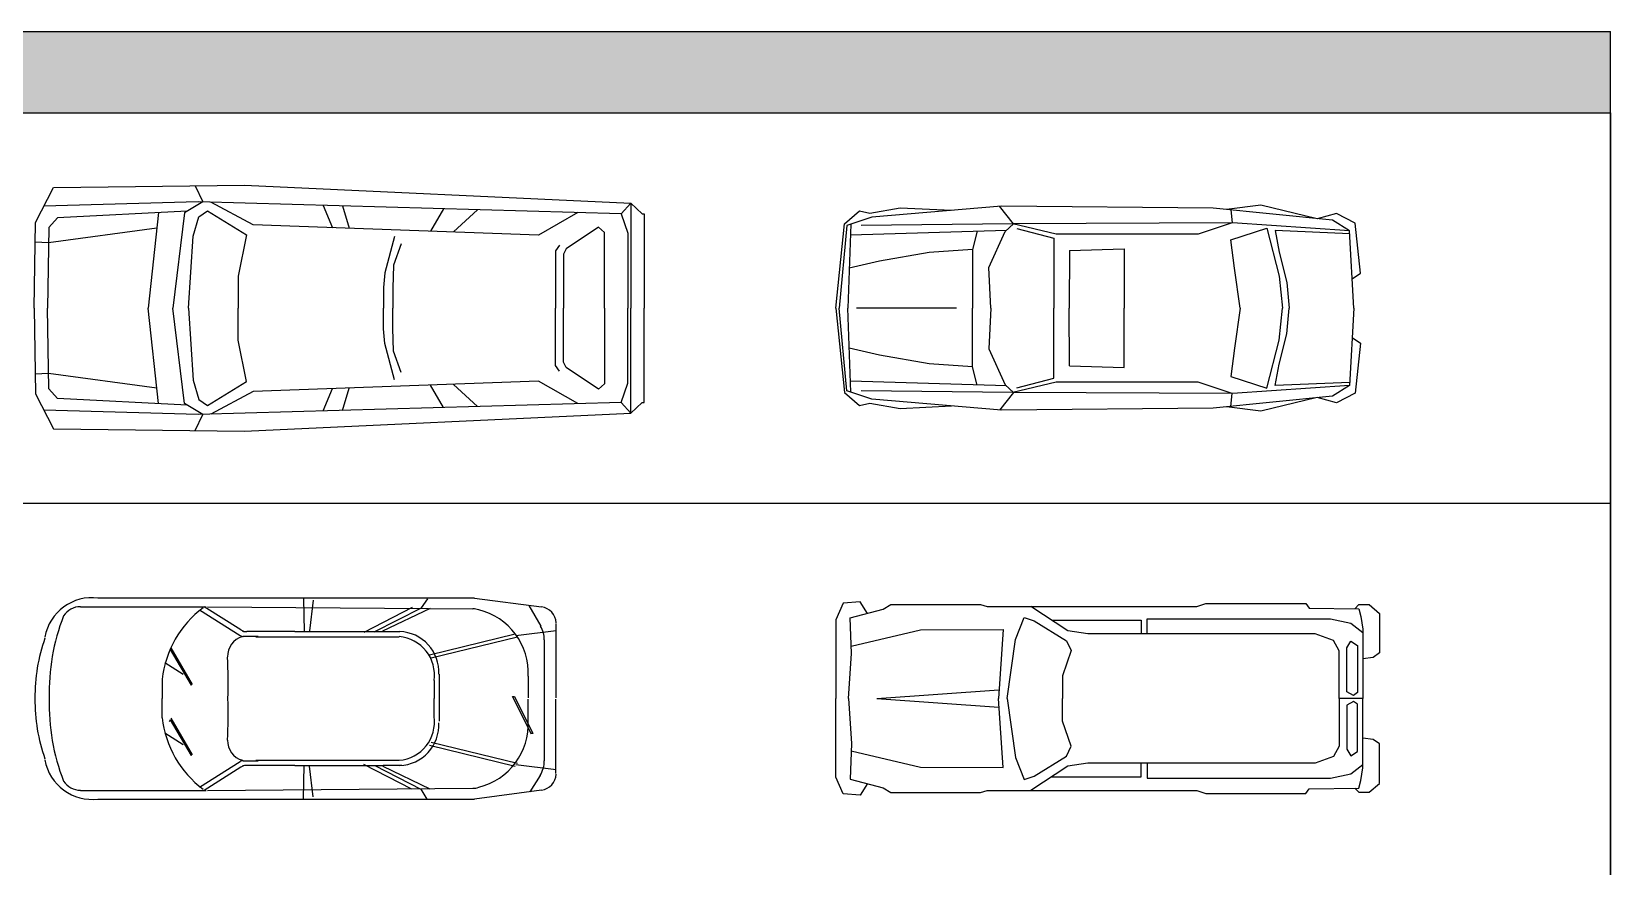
# Model space of a CAD drawing. Header units: millimetres. Extents: x 2646 to 50990, y 12226 to 40347.
# Drawn here: x 38815 to 50990, y 33905 to 40347 of the extents above; entities that cross this region are included whole.
import ezdxf

# ---------------------------------------------------------------- set-up
doc = ezdxf.new("R2010")
doc.units = ezdxf.units.MM
doc.layers.add('www.cad-blocks.net', color=7, linetype='Continuous')

# ---------------------------------------------------------------- blocks, each defined once
blk = doc.blocks.new('A$C288A59F0')
for p, q in [((-1.562, 0.662), (-1.424, 0.932)), ((-1.424, 0.932), (0.05, 0.95)), ((-0.332, 0.945), (-0.273, 0.82)), ((0.05, 0.95), (3.028, 0.81)), ((-0.308, 0.821), (-1.498, 0.788)), ((-0.392, 0.749), (-1.393, 0.698)), ((-0.614, 0.737), (-0.693, 0)), ((-0.414, 0.735), (-0.503, 0)), ((-0.273, 0.82), (-0.414, 0.735)), ((2.953, 0.728), (-0.308, 0.821)), ((-0.302, 0.704), (-0.236, 0.75)), ((-0.236, 0.75), (0.065, 0.566)), ((0.116, 0.644), (-0.211, 0.818)), ((0.656, 0.793), (0.728, 0.621)), ((0.805, 0.789), (0.856, 0.617)), ((1.584, 0.767), (1.483, 0.594)), ((1.845, 0.76), (1.661, 0.588)), ((2.62, 0.737), (2.315, 0.564)), ((3.028, 0.81), (2.953, 0.728)), ((3.028, 0.81), (3.028, 0)), ((3.028, 0.81), (3.116, 0.728)), ((-1.572, 0), (-1.562, 0.662)), ((-1.46, 0.622), (-1.469, 0)), ((-0.627, 0.618), (-1.463, 0.504)), ((-1.393, 0.698), (-1.46, 0.622)), ((-0.348, 0.556), (-0.302, 0.704)), ((2.315, 0.564), (0.116, 0.644)), ((2.778, 0.626), (2.529, 0.457)), ((2.825, 0.585), (2.778, 0.626)), ((2.953, 0.728), (3.004, 0.579)), ((3.116, 0.728), (3.13, 0.728)), ((3.13, 0.728), (3.13, 0)), ((-1.463, 0.504), (-1.565, 0.509)), ((-0.382, 0), (-0.348, 0.556)), ((0.065, 0.566), (0, 0.246)), ((1.207, 0.553), (1.132, 0.272)), ((1.258, 0.496), (1.197, 0.333)), ((2.478, 0.487), (2.447, 0.442)), ((2.825, 0), (2.825, 0.585)), ((3.004, 0.579), (3.004, 0)), ((2.447, 0.442), (2.447, 0)), ((2.529, 0.457), (2.509, 0.416)), ((2.509, 0.416), (2.509, 0)), ((0, 0.246), (0, 0)), ((1.132, 0.272), (1.122, 0.159)), ((1.197, 0.333), (1.193, 0.155)), ((1.122, 0.159), (1.122, 0)), ((1.193, 0.155), (1.193, 0)), ((-1.572, 0), (-1.562, -0.662)), ((-1.46, -0.622), (-1.469, 0)), ((-0.614, -0.737), (-0.693, 0)), ((-0.414, -0.735), (-0.503, 0)), ((-0.382, 0), (-0.348, -0.556)), ((0, -0.246), (0, 0)), ((1.122, -0.159), (1.122, 0)), ((1.193, -0.155), (1.193, 0)), ((2.447, -0.442), (2.447, 0)), ((2.509, -0.416), (2.509, 0)), ((2.825, 0), (2.825, -0.585)), ((3.004, -0.579), (3.004, 0)), ((3.028, -0.81), (3.028, 0)), ((3.13, -0.728), (3.13, 0)), ((1.132, -0.272), (1.122, -0.159)), ((1.197, -0.333), (1.193, -0.155)), ((0.065, -0.566), (0, -0.246)), ((1.207, -0.553), (1.132, -0.272)), ((1.258, -0.496), (1.197, -0.333)), ((2.478, -0.487), (2.447, -0.442)), ((2.529, -0.457), (2.509, -0.416)), ((2.778, -0.626), (2.529, -0.457)), ((-1.463, -0.504), (-1.565, -0.509)), ((-0.627, -0.618), (-1.463, -0.504)), ((-0.348, -0.556), (-0.302, -0.704)), ((-0.236, -0.75), (0.065, -0.566)), ((2.315, -0.564), (0.116, -0.644)), ((1.584, -0.767), (1.483, -0.594)), ((1.845, -0.76), (1.661, -0.588)), ((2.62, -0.737), (2.315, -0.564)), ((2.825, -0.585), (2.778, -0.626)), ((2.953, -0.728), (3.004, -0.579)), ((-1.562, -0.662), (-1.424, -0.932)), ((-1.393, -0.698), (-1.46, -0.622)), ((-0.392, -0.749), (-1.393, -0.698)), ((2.953, -0.728), (-0.308, -0.821)), ((-0.302, -0.704), (-0.236, -0.75)), ((0.116, -0.644), (-0.211, -0.818)), ((0.656, -0.793), (0.728, -0.621)), ((0.805, -0.789), (0.856, -0.617)), ((3.028, -0.81), (2.953, -0.728)), ((3.028, -0.81), (3.116, -0.728)), ((3.116, -0.728), (3.13, -0.728)), ((-0.308, -0.821), (-1.498, -0.788)), ((-0.273, -0.82), (-0.414, -0.735)), ((-0.332, -0.945), (-0.273, -0.82)), ((0.05, -0.95), (3.028, -0.81)), ((-1.424, -0.932), (0.05, -0.95))]:
    blk.add_line(p, q)
blk = doc.blocks.new('A$C709A5F59')
for p, q in [((-2.158, 0.651), (-2.041, 0.75)), ((-2.041, 0.75), (-1.962, 0.733)), ((-1.962, 0.733), (-1.727, 0.775)), ((-0.947, 0.787), (-1.946, 0.703)), ((-1.727, 0.775), (-1.332, 0.755)), ((-0.855, 0.65), (-0.961, 0.786)), ((0.687, 0.772), (-0.947, 0.787)), ((1.605, 0.678), (0.687, 0.772)), ((1.054, 0.796), (0.788, 0.762)), ((0.823, 0.758), (0.833, 0.658)), ((1.489, 0.69), (1.054, 0.796)), ((-2.224, 0), (-2.158, 0.651)), ((-2.138, 0.638), (-2.199, 0)), ((-1.946, 0.703), (-2.138, 0.638)), ((-2.108, 0.648), (-2.131, 0)), ((-0.858, 0.65), (-2.028, 0.638)), ((-0.919, 0.591), (-0.855, 0.65)), ((0.836, 0.658), (-0.858, 0.65)), ((-0.526, 0.57), (-0.858, 0.65)), ((-0.827, 0.614), (-0.544, 0.539)), ((0.833, 0.658), (0.571, 0.57)), ((0.821, 0.528), (1.099, 0.618)), ((1.738, 0.597), (0.836, 0.658)), ((1.099, 0.618), (1.194, 0.246)), ((1.636, 0.73), (1.489, 0.69)), ((1.738, 0.597), (1.605, 0.678)), ((1.782, 0.656), (1.636, 0.73)), ((1.821, 0.271), (1.782, 0.656)), ((-0.909, 0.6), (-2.111, 0.564)), ((-1.133, 0.593), (-1.171, 0.452)), ((-1.043, 0.313), (-0.919, 0.591)), ((-0.544, 0.539), (-0.544, 0)), ((0.571, 0.57), (-0.526, 0.57)), ((0.85, 0.309), (0.821, 0.528)), ((1.165, 0.598), (1.196, 0.432)), ((1.74, 0.573), (1.165, 0.598)), ((1.771, 0), (1.738, 0.597)), ((-1.505, 0.429), (-1.887, 0.363)), ((-1.171, 0.452), (-1.505, 0.429)), ((-1.171, 0.452), (-1.171, 0)), ((-0.421, 0.445), (-0.425, 0)), ((-0.421, 0.445), (0, 0.459)), ((0, 0.459), (0, 0)), ((1.196, 0.432), (1.253, 0.198)), ((-1.887, 0.363), (-2.12, 0.309)), ((-1.029, 0), (-1.043, 0.313)), ((0.894, 0), (0.85, 0.309)), ((1.194, 0.246), (1.22, 0)), ((1.759, 0.226), (1.821, 0.271)), ((1.253, 0.198), (1.271, 0)), ((-2.224, 0), (-2.158, -0.651)), ((-2.138, -0.638), (-2.199, 0)), ((-2.108, -0.648), (-2.131, 0)), ((-1.294, 0), (-2.064, 0)), ((-1.171, -0.452), (-1.171, 0)), ((-1.029, 0), (-1.043, -0.313)), ((-0.544, -0.539), (-0.544, 0)), ((-0.421, -0.445), (-0.425, 0)), ((0, -0.459), (0, 0)), ((0.894, 0), (0.85, -0.309)), ((1.194, -0.246), (1.22, 0)), ((1.253, -0.198), (1.271, 0)), ((1.771, 0), (1.738, -0.597)), ((1.196, -0.432), (1.253, -0.198)), ((1.759, -0.226), (1.821, -0.271)), ((-1.887, -0.363), (-2.12, -0.309)), ((-1.505, -0.429), (-1.887, -0.363)), ((-1.043, -0.313), (-0.919, -0.591)), ((0.85, -0.309), (0.821, -0.528)), ((1.099, -0.618), (1.194, -0.246)), ((1.821, -0.271), (1.782, -0.656)), ((-1.171, -0.452), (-1.505, -0.429)), ((-1.133, -0.593), (-1.171, -0.452)), ((-0.421, -0.445), (0, -0.459)), ((1.165, -0.598), (1.196, -0.432)), ((-0.909, -0.6), (-2.111, -0.564)), ((-0.919, -0.591), (-0.855, -0.65)), ((-0.526, -0.57), (-0.858, -0.65)), ((-0.827, -0.614), (-0.544, -0.539)), ((0.571, -0.57), (-0.526, -0.57)), ((0.833, -0.658), (0.571, -0.57)), ((0.821, -0.528), (1.099, -0.618)), ((1.738, -0.597), (0.836, -0.658)), ((1.74, -0.573), (1.165, -0.598)), ((1.738, -0.597), (1.605, -0.678)), ((-2.158, -0.651), (-2.041, -0.75)), ((-1.946, -0.703), (-2.138, -0.638)), ((-0.858, -0.65), (-2.028, -0.638)), ((-0.947, -0.787), (-1.946, -0.703)), ((-0.855, -0.65), (-0.961, -0.786)), ((0.836, -0.658), (-0.858, -0.65)), ((1.605, -0.678), (0.687, -0.772)), ((0.823, -0.758), (0.833, -0.658)), ((1.489, -0.69), (1.054, -0.796)), ((1.636, -0.73), (1.489, -0.69)), ((1.782, -0.656), (1.636, -0.73)), ((-2.041, -0.75), (-1.962, -0.733)), ((-1.962, -0.733), (-1.727, -0.775)), ((-1.727, -0.775), (-1.332, -0.755)), ((0.687, -0.772), (-0.947, -0.787)), ((1.054, -0.796), (0.788, -0.762))]:
    blk.add_line(p, q)
blk = doc.blocks.new('A$C3C86763E')
for p, q in [((-1.002, 0.776), (1.903, 0.776)), ((0.583, 0.775), (0.588, 0.514)), ((0.657, 0.758), (0.629, 0.522)), ((1.493, 0.699), (1.543, 0.769)), ((1.903, 0.774), (2.419, 0.706)), ((-1.136, 0.708), (-0.167, 0.708)), ((-0.219, 0.683), (0.095, 0.486)), ((0.099, 0.53), (-0.184, 0.708)), ((-0.157, 0.708), (1.89, 0.692)), ((1.422, 0.702), (1.049, 0.51)), ((1.127, 0.515), (1.493, 0.699)), ((1.195, 0.522), (1.563, 0.698)), ((2.321, 0.718), (2.412, 0.559)), ((0.517, 0.516), (0.145, 0.516)), ((0.517, 0.516), (1.326, 0.517)), ((1.554, 0.337), (2.216, 0.499)), ((2.221, 0.486), (2.531, 0.525)), ((2.529, 0.579), (2.529, 0.005)), ((-0.437, 0.39), (-0.446, 0.377)), ((-0.446, 0.377), (-0.283, 0.103)), ((-0.272, 0.109), (-0.437, 0.39)), ((0.118, 0.48), (0.233, 0.48)), ((0.215, 0.477), (1.322, 0.477)), ((1.567, 0.314), (2.233, 0.477)), ((2.44, 0.452), (2.44, -0.48)), ((-0.346, 0.186), (-0.487, 0.276)), ((-0.506, 0.149), (-0.506, 0)), ((1.59, 0.139), (1.59, 0)), ((1.628, 0.188), (1.628, -0.174)), ((2.316, 0.172), (2.316, 0.005)), ((-0.283, 0.103), (-0.275, 0.116)), ((2.194, 0.015), (2.209, 0.015)), ((2.34, -0.276), (2.194, 0.015)), ((2.209, 0.015), (2.352, -0.27)), ((-0.506, -0.149), (-0.506, 0)), ((1.59, -0.139), (1.59, 0)), ((2.316, -0.173), (2.316, -0.005)), ((2.529, -0.579), (2.529, -0.005)), ((-0.446, -0.166), (-0.454, -0.179)), ((-0.446, -0.166), (-0.283, -0.44)), ((-0.272, -0.434), (-0.437, -0.153)), ((-0.346, -0.358), (-0.487, -0.267)), ((1.554, -0.36), (2.216, -0.522)), ((1.567, -0.338), (2.233, -0.5)), ((2.352, -0.27), (2.336, -0.27)), ((-0.283, -0.44), (-0.275, -0.427)), ((-0.219, -0.684), (0.095, -0.486)), ((0.118, -0.48), (0.233, -0.48)), ((0.215, -0.477), (1.322, -0.477)), ((0.099, -0.53), (-0.184, -0.709)), ((0.517, -0.517), (0.145, -0.517)), ((0.517, -0.517), (1.2, -0.517)), ((0.583, -0.776), (0.588, -0.515)), ((0.657, -0.758), (0.629, -0.522)), ((1.419, -0.701), (1.049, -0.51)), ((1.134, -0.517), (1.489, -0.701)), ((1.195, -0.522), (1.557, -0.696)), ((1.198, -0.515), (1.342, -0.515)), ((2.221, -0.509), (2.531, -0.548)), ((2.407, -0.595), (2.329, -0.72)), ((-1.136, -0.709), (-0.167, -0.709)), ((-0.157, -0.709), (1.89, -0.692)), ((1.489, -0.701), (1.535, -0.777)), ((1.903, -0.775), (2.419, -0.706)), ((-1.002, -0.776), (1.903, -0.776))]:
    blk.add_line(p, q)
for centre, radius, start, end in [((-1.047, 0.408), 0.37, 82.6261, 169.9433), ((0.22, 0.052), 1.598, 158.5229, 181.8704), ((-1.139, 0.558), 0.15, 89.1257, 148.3164), ((0.286, 0.062), 0.797, 126.8281, 173.7658), ((1.889, 0.563), 0.129, 69.6351, 89.5428), ((1.816, 0.197), 0.501, 357.1774, 76.3493), ((2.402, 0.579), 0.129, 2.3223, 82.4483), ((0.145, 0.602), 0.0858, 237.759, 270), ((0.133, 0.559), 0.0429, 237.759, 270), ((1.315, 0.204), 0.312, 357.0083, 88.011), ((2.226, 0.452), 0.214, 0, 29.7457), ((-0.123, 0.013), 1.365, 160.5982, 180.5468), ((0.154, 0.327), 0.156, 105.7921, 182.3849), ((0.118, 0.522), 0.0429, 237.8243, 270), ((0.113, 0.505), 0.0257, 237.8243, 270), ((0.113, 0.505), 0.0257, 237.8243, 270), ((1.298, 0.183), 0.295, 351.4674, 85.3602), ((-4.66, 0.126), 4.662, 358.4442, 2.3849), ((-4.66, -0.127), 4.662, 357.6151, 1.5558), ((-0.123, -0.013), 1.365, 179.4532, 199.4018), ((0.22, -0.052), 1.598, 178.1296, 201.4771), ((0.286, -0.062), 0.797, 186.2342, 233.1719), ((1.298, -0.183), 0.295, 274.6398, 8.5326), ((1.315, -0.205), 0.312, 271.989, 2.9917), ((1.816, -0.197), 0.501, 283.6507, 2.8226), ((0.154, -0.327), 0.156, 177.6151, 254.2079), ((-1.047, -0.409), 0.37, 190.0567, 277.3739), ((0.118, -0.523), 0.0429, 90, 122.1757), ((0.113, -0.506), 0.0257, 90, 122.1757), ((0.113, -0.506), 0.0257, 90, 122.1757), ((2.226, -0.48), 0.214, 327.7874, 0), ((0.145, -0.603), 0.0858, 90, 122.241), ((0.133, -0.56), 0.0429, 90, 122.241), ((2.402, -0.579), 0.129, 277.5517, 357.6777), ((-1.139, -0.558), 0.15, 211.6836, 270.8743), ((1.889, -0.564), 0.129, 270.4572, 290.3649)]:
    blk.add_arc(centre, radius, start, end)
blk = doc.blocks.new('A$C2141404D')
for p, q in [((-1.693, 0.735), (-1.75, 0.608)), ((-1.561, 0.745), (-1.693, 0.735)), ((-1.505, 0.657), (-1.561, 0.745)), ((1.034, 0.711), (1.105, 0.733)), ((1.105, 0.733), (1.876, 0.733)), ((1.876, 0.733), (1.902, 0.697)), ((-1.638, 0.622), (-1.383, 0.69)), ((-1.627, 0.347), (-1.638, 0.622)), ((-1.383, 0.69), (-1.326, 0.725)), ((-1.326, 0.725), (-0.633, 0.725)), ((-0.633, 0.725), (-0.582, 0.711)), ((-0.582, 0.711), (1.034, 0.711)), ((-0.363, 0.456), (-0.296, 0.624)), ((-0.363, 0.456), (-0.296, 0.624)), ((-0.296, 0.624), (-0.22, 0.599)), ((-0.296, 0.624), (-0.22, 0.599)), ((0.04, 0.522), (-0.245, 0.711)), ((0.652, 0.499), (0.652, 0.614)), ((0.652, 0.614), (2.065, 0.614)), ((1.902, 0.697), (2.284, 0.693)), ((2.065, 0.614), (2.223, 0.581)), ((2.253, 0.693), (2.284, 0.724)), ((2.284, 0.724), (2.365, 0.724)), ((2.284, 0.693), (2.3, 0.632)), ((2.3, 0.632), (2.315, 0.534)), ((2.365, 0.724), (2.443, 0.657)), ((2.443, 0.657), (2.443, 0.351)), ((-1.75, 0.608), (-1.75, 0)), ((-1.63, 0.403), (-1.097, 0.531)), ((-1.097, 0.531), (-0.459, 0.532)), ((-0.459, 0.532), (-0.495, 0)), ((-0.22, 0.599), (0.03, 0.446)), ((-0.22, 0.599), (0.03, 0.446)), ((-0.084, 0.604), (0.606, 0.604)), ((0.194, 0.499), (0.04, 0.522)), ((1.947, 0.499), (0.194, 0.499)), ((0.606, 0.604), (0.606, 0.499)), ((2.09, 0.448), (1.947, 0.499)), ((2.223, 0.581), (2.315, 0.51)), ((2.315, 0.534), (2.315, 0)), ((-0.428, 0), (-0.363, 0.456)), ((-0.428, 0), (-0.363, 0.456)), ((0.065, 0.369), (0, 0.175)), ((0.065, 0.369), (0, 0.175)), ((0.03, 0.446), (0.065, 0.369)), ((0.03, 0.446), (0.065, 0.369)), ((2.132, 0.367), (2.09, 0.448)), ((2.132, 0), (2.132, 0.367)), ((2.193, 0.391), (2.223, 0.442)), ((2.193, 0.051), (2.193, 0.391)), ((2.223, 0.442), (2.274, 0.408)), ((2.274, 0.408), (2.274, 0.045)), ((-1.652, 0), (-1.627, 0.347)), ((2.396, 0.316), (2.315, 0.306)), ((2.443, 0.351), (2.396, 0.316)), ((0, 0.175), (0, 0)), ((0, 0.175), (0, 0)), ((-1.75, -0.608), (-1.75, 0)), ((-1.652, 0), (-1.627, -0.347)), ((-1.433, 0), (-0.491, 0.068)), ((-1.433, 0), (-0.491, -0.068)), ((-0.459, -0.532), (-0.495, 0)), ((-0.428, 0), (-0.363, -0.456)), ((-0.428, 0), (-0.363, -0.456)), ((0, -0.175), (0, 0)), ((0, -0.175), (0, 0)), ((2.132, 0), (2.132, -0.367)), ((2.315, 0), (2.132, 0)), ((2.244, 0.024), (2.193, 0.051)), ((2.274, 0.045), (2.244, 0.024)), ((2.315, -0.534), (2.315, 0)), ((2.244, -0.024), (2.193, -0.051)), ((2.193, -0.051), (2.193, -0.391)), ((2.274, -0.045), (2.244, -0.024)), ((2.274, -0.408), (2.274, -0.045)), ((0.065, -0.369), (0, -0.175)), ((0.065, -0.369), (0, -0.175)), ((-1.627, -0.347), (-1.638, -0.622)), ((2.396, -0.316), (2.315, -0.306)), ((2.443, -0.351), (2.396, -0.316)), ((2.443, -0.657), (2.443, -0.351)), ((-1.63, -0.403), (-1.097, -0.531)), ((-0.363, -0.456), (-0.296, -0.624)), ((-0.363, -0.456), (-0.296, -0.624)), ((-0.22, -0.599), (0.03, -0.446)), ((-0.22, -0.599), (0.03, -0.446)), ((0.03, -0.446), (0.065, -0.369)), ((0.03, -0.446), (0.065, -0.369)), ((2.09, -0.448), (1.947, -0.499)), ((2.132, -0.367), (2.09, -0.448)), ((2.193, -0.391), (2.223, -0.442)), ((2.223, -0.442), (2.274, -0.408)), ((-1.693, -0.735), (-1.75, -0.608)), ((-1.097, -0.531), (-0.459, -0.532)), ((-0.296, -0.624), (-0.22, -0.599)), ((-0.296, -0.624), (-0.22, -0.599)), ((0.04, -0.522), (-0.245, -0.711)), ((-0.084, -0.604), (0.606, -0.604)), ((0.194, -0.499), (0.04, -0.522)), ((1.947, -0.499), (0.194, -0.499)), ((0.606, -0.604), (0.606, -0.499)), ((0.652, -0.499), (0.652, -0.614)), ((2.065, -0.614), (2.223, -0.581)), ((2.223, -0.581), (2.315, -0.51)), ((2.3, -0.632), (2.315, -0.534)), ((-1.638, -0.622), (-1.383, -0.69)), ((-1.505, -0.657), (-1.561, -0.745)), ((-1.383, -0.69), (-1.326, -0.725)), ((-1.326, -0.725), (-0.633, -0.725)), ((-0.633, -0.725), (-0.582, -0.711)), ((-0.582, -0.711), (1.034, -0.711)), ((0.652, -0.614), (2.065, -0.614)), ((1.034, -0.711), (1.105, -0.733)), ((1.876, -0.733), (1.902, -0.697)), ((1.902, -0.697), (2.284, -0.693)), ((2.253, -0.693), (2.284, -0.724)), ((2.284, -0.693), (2.3, -0.632)), ((2.284, -0.724), (2.365, -0.724)), ((2.365, -0.724), (2.443, -0.657)), ((-1.561, -0.745), (-1.693, -0.735)), ((1.105, -0.733), (1.876, -0.733))]:
    blk.add_line(p, q)
blk = doc.blocks.new('FORMAT')
at = {"layer": 'www.cad-blocks.net', "true_color": 0x546d8e}
h = blk.add_hatch(color=155, dxfattribs=at)
h.set_gradient(color1=(68, 68, 68), color2=(84, 109, 142), tint=1)
h.paths.add_polyline_path([(4883, 40347), (4883, 39719), (50990, 39719), (50990, 40347)])
at = {"layer": 'www.cad-blocks.net', "color": 155, "true_color": 0x546d8e}
for p, q in [((4883, 40347), (50990, 40347)), ((50990, 12226), (50990, 40347)), ((4883, 39719), (50990, 39719)), ((4883, 39719), (50990, 39719)), ((5773, 36707), (50990, 36707))]:
    blk.add_line(p, q, dxfattribs=at)
blk.add_lwpolyline([(50990, 12614), (5773, 12614), (5773, 39719), (50990, 39719)], close=True, dxfattribs=at)

msp = doc.modelspace()

# ---------------------------------------------------------------- block references
at = {"xscale": 1000, "yscale": 1000, "zscale": 1000}
for name, p in [('A$C288A59F0', (40408, 38213)), ('A$C709A5F59', (47241, 38213)), ('A$C3C86763E', (40329, 35201)), ('A$C2141404D', (46766, 35201))]:
    msp.add_blockref(name, p, dxfattribs=at)
at = {"layer": 'www.cad-blocks.net'}
msp.add_blockref('FORMAT', (0, 0), dxfattribs=at)

doc.saveas('drawing.dxf')
